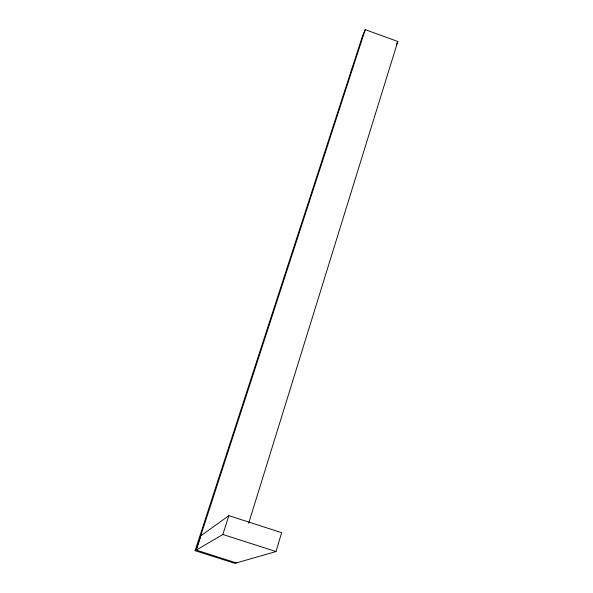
<?xml version="1.0" encoding="UTF-8"?>
<svg xmlns="http://www.w3.org/2000/svg" width="593" height="593" viewBox="0 0 593 593"><rect width="100%" height="100%" fill="white"/><g stroke="black" fill="none" stroke-linecap="round" stroke-linejoin="round"><path stroke-width="0.89" d="M396.257 44.786L397.91 41.54L365.251 29.65L362.686 35.469L195.09 550.667L234.865 563.35L276.019 551.549L281.631 532.67L228.854 515.643L200.864 535.813L196.224 550.111L222.872 534.493L228.854 515.643M248.697 523.152L397.814 41.503M195.09 550.667L196.105 550.067L365.251 29.65M196.105 550.067L236.37 562.92M222.872 534.493L276.019 551.549"/></g></svg>
